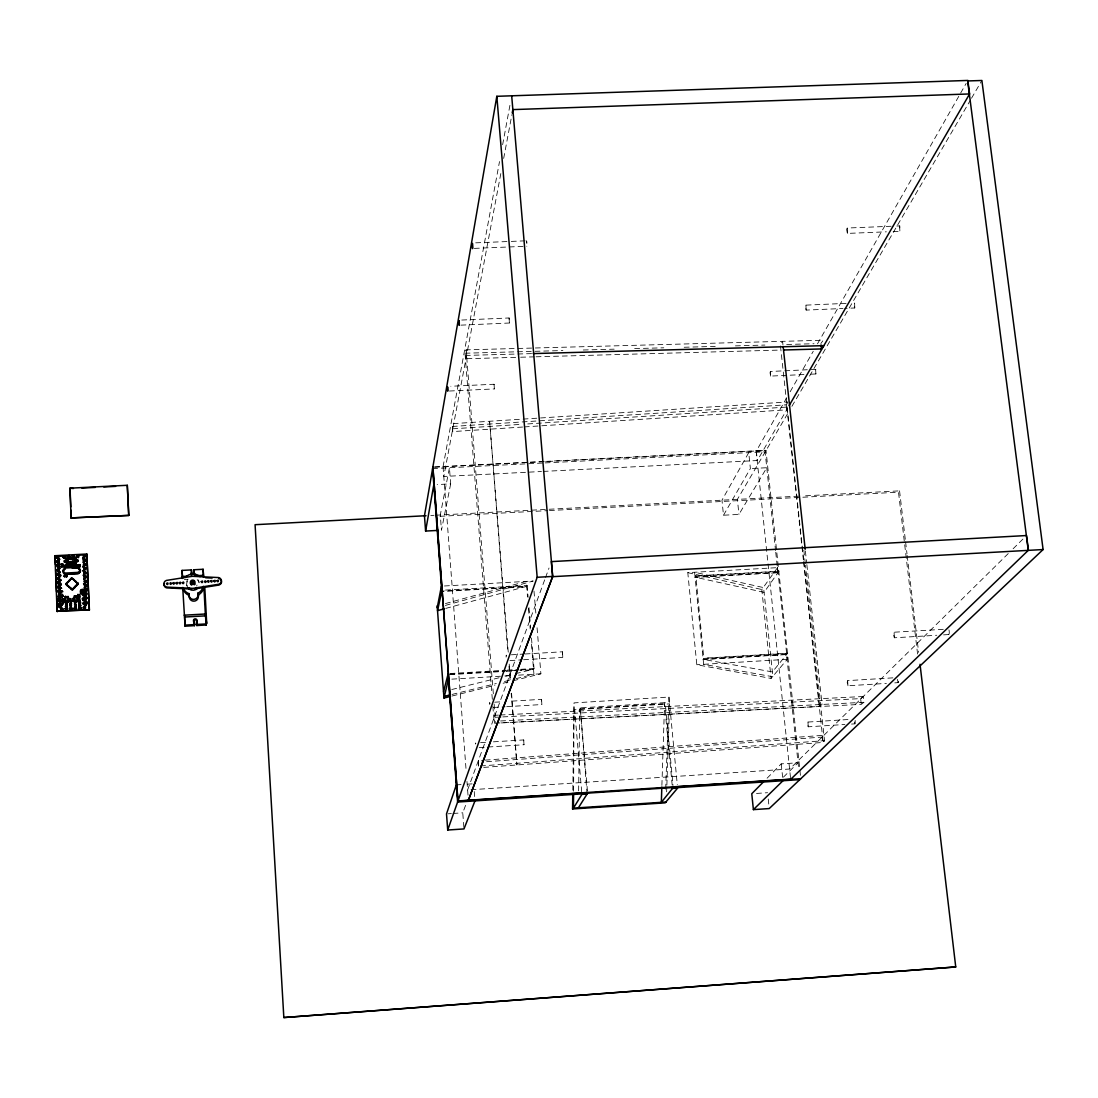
<?xml version="1.0" encoding="UTF-8"?>
<svg xmlns="http://www.w3.org/2000/svg" width="1098" height="1098" viewBox="0 0 1098 1098"><rect width="100%" height="100%" fill="white"/><g stroke="black" fill="none" stroke-linecap="round" stroke-linejoin="round"><path stroke-width="0.75" stroke-dasharray="5 3.75" d="M475.503 744.019L475.612 742.948L475.805 743.771M573.623 791.178L574.034 702.885L668.97 697.052L677.288 784.741M572.827 790.148L574.034 702.885M578.632 790.848L579.73 709.432M522.579 427.04L452.719 431.583L452.376 423.677L787.76 401.964L786.58 404.805L803.393 559.966M452.719 431.583L452.376 423.677M661.888 785.399L664.551 704.202M666.637 791.85L666.802 786.772M666.87 785.084L669.615 703.887L574.625 709.747L581.913 794.376M665.663 789.188L668.97 697.052M478.371 760.64L478.646 767.776L478.371 760.64L483.491 760.255M855.232 723.266L855.177 720.425M494.059 384.369L494.375 388.925L494.114 384.245L450.825 386.263M443.057 466.746L499.508 161.557M502.637 144.703L510.433 102.553M500.812 173.58L443.798 476.463L541.465 471.509M503.666 158.428L511.901 114.659M450.674 483.889L441.451 530.224L440.298 514.962L449.439 467.721L450.674 483.889L437.182 484.575M492.329 699.344L465.017 353.213L466.142 349.85L823.253 340.243L820.865 343.55M445.5 590.065L527.136 585.495L526.697 586.785L441.821 591.534M467.611 789.942L544.91 579.222M545.5 577.617L549.014 568.023M846.105 303.377L805.905 305.134L805.507 306.589L806.152 310.103L843.003 308.483M526.999 243.166L526.642 240.791L526.395 243.138M463.864 827.329L462.766 812.822L466.211 803.654M509.101 317.967L509.376 323.018L509.101 317.967L460.638 320.094M531.487 638.034L534.026 668.531L533.559 669.67L519.889 670.494M587.059 794.046L580.238 707.881L665.21 702.651L673.033 785.358M847.972 719.533L807.977 722.045L807.565 723.678L808.21 726.807L844.884 724.488M790.505 777.659L756.193 451.237L786.758 397.696M790.162 391.753L813.247 351.278M817.488 343.839L966.158 83.421M723.5 515.223L750.387 468.572L748.726 452.651L721.976 500.18L723.5 515.223L738.94 514.399L766.775 467.734L750.387 468.572M543.167 471.413L757.332 460.542L787.472 408.497M787.609 413.713L737.389 499.37L738.94 514.399M791.919 406.315L970.646 99.726M971.51 98.244L981.873 80.483M778.057 572.525L695.089 577.164L764.084 592.344L778.976 571.207L695.844 575.86L694.952 577.383L777.906 572.731L777.357 567.625M806.852 564.605L822.045 704.367L819.575 706.453L494.21 723.211L495.5 721.153M672.182 785.07L664.496 703.722L665.21 702.651M777.535 567.652L761.806 589.53L771.084 678.44L696.805 664.729L687.801 572.634L777.535 567.652L787.252 659.322L771.084 678.44M483.751 767.392L823.171 742.426L824.529 740.67L805.493 565.346M917.585 654.037L898.507 492.206L899.564 490.861L802.116 495.98M891.164 226.257L847.203 228.027L846.736 229.674L847.313 233.407L886.361 231.829M847.478 233.407L847.203 228.027M806.152 310.103L805.905 305.134M899.619 225.913L899.88 231.28L899.797 225.913L892.852 226.188M807.263 369.751L770.371 371.467L770.041 372.785L770.618 376.092L804.148 374.528M770.618 376.092L770.371 371.467M854.738 307.975L854.642 303.021L854.738 307.975L844.678 308.414M767.09 778.207L781.227 763.865L798.04 762.781L783.423 777.137M815.636 369.353L815.883 373.965L815.773 369.381L808.938 369.669M1008.239 553.557L789.723 769.012L471.028 789.723M1013.125 548.753L1024.077 537.938M562.492 651.787L562.794 657.428L562.492 651.787L524.981 653.996M502.802 716.912L860.654 698.603L863.261 696.503L863.906 702.295L861.299 704.367L499.851 722.992M541.575 699.33L541.863 704.532L541.575 699.33L509.788 701.265M523.719 739.928L523.979 744.746L523.719 739.928L492.206 741.905M943.278 629.319L894.074 632.215L893.511 634.219L894.348 637.787L936.772 635.262M894.348 637.787L894.074 632.215M892.852 677.864L847.67 680.623L847.203 682.421L847.944 685.756L886.415 683.395M847.944 685.756L847.67 680.623M894.774 682.874L898.288 682.613L898.576 679.566M808.21 726.807L807.977 722.045M851.54 724.076L855.013 723.815M445.363 605.423L533.161 581.02L441.423 586.14M445.417 603.571L526.244 581.405L527.534 596.941M445.774 608.402L526.656 586.346L441.794 591.095M452.184 695.981L494.896 685.303M503.117 683.244L511.325 681.199M512.972 680.787L540.902 673.801L536.812 624.872M451.731 689.53L499.178 677.74M505.711 676.121L513.891 674.09M515.525 673.678L533.518 669.217L519.848 670.027M452.101 694.43L496.296 683.519M504.476 681.501L514.303 679.072M515.936 678.674L533.944 674.227L531.144 640.463M485.206 760.132L823.939 735.276L822.594 737.046L481.638 762.081M480.485 765.979L824.529 740.67L822.69 742.454L822.114 737.074M452.321 426.463L786.58 404.805M452.774 428.81L520.905 424.377M527.726 423.938L788.35 406.974M524.281 426.916L787.17 409.801M456.329 784.892L461.064 784.59M467.35 784.178L472.071 783.876M448.135 813.796L451.388 813.577M453.021 813.467L462.766 812.822M756.522 793.442L767.584 792.701M480.595 742.632L490.545 742.015M479.208 747.573L523.979 744.746M493.345 707.496L505.066 706.783M506.727 706.687L541.863 704.532M579.689 708.951L664.496 703.722M450.043 673.541L505.464 670.233M507.152 670.137L518.901 669.437M520.589 669.327L534.026 668.531M787.513 653.406L703.818 658.402L695.844 575.86M449.741 674.213L518.132 670.137M786.731 654.367L703.173 659.363L772.402 671.935L787.678 653.214L703.955 658.21L703.036 659.541L786.58 654.559L798.575 767.831M449.782 674.68L504.49 671.4M506.205 671.303L518.174 670.59M451.841 679.14L503.145 676.066M504.86 675.97L511.695 675.558M518.544 675.146L540.902 673.801M787.252 659.322L696.805 664.729M494.731 702.185L503.104 701.677M511.352 654.792L523.279 654.092M509.952 660.557L521.893 659.857M523.595 659.747L562.794 657.428M943.553 634.864L948.645 634.562M184.299 579.483L187.538 579.305M695.72 576.079L778.825 571.427M430.8 515.47L433.971 515.305M435.549 515.223L800.415 496.063M439.941 516.307L547.737 510.639M549.453 510.543L898.507 492.206M501.086 716.994L493.716 717.378L494.992 715.292L498.423 715.114M500.592 720.961L863.906 702.295M434.561 466.979L528.522 462.244M530.224 462.162L543.894 461.476M545.61 461.393L765.979 450.304L800.799 778.688M434.602 467.144L528.66 462.436M530.361 462.354L766.171 450.482M756.193 451.237L766.02 450.743M432.598 468.572L543.428 462.985M545.13 462.903L765.086 451.827L775.559 550.592M500.139 715.018L863.261 696.503M449.425 391.025L494.375 388.925M810.846 374.212L815.883 373.965M460.913 325.145L509.376 323.018M475.722 242.836L509.609 241.464M511.311 241.395L526.56 240.778M474.322 248.381L526.862 246.24M893.127 231.554L899.88 231.28M465.017 353.213L562.903 350.55M583.258 350.001L614.153 349.164M634.658 348.601L663.796 347.805M684.191 347.256L715.21 346.419M735.44 345.87L764.908 345.06M786.69 344.47L814.03 343.729M531.542 353.625L466.581 355.409L465.442 358.744L518.942 357.262M520.658 357.221L534.328 356.85M536.044 356.795L780.445 350.07M687.801 572.634L761.806 589.53M898.123 682.682L897.354 679.346M854.875 723.856L854.258 721.962M506.48 656L506.233 655.094L506.082 657.112M489.996 703.914L489.722 702.5L489.598 704.298M899.564 490.861L905.383 540.175M905.589 541.863L906.989 553.776M907.181 555.478L918.628 652.39M860.654 698.603L861.299 704.367M782.943 344.745L782.572 341.327L780.335 344.648L803.736 560.378M805.369 550.976L806.673 562.903M803.832 550.029L805.314 563.645M803.914 562.066L819.575 706.453M803.585 561.682L823.171 742.426M786.154 404.764L786.703 409.829M775.737 552.294L777.178 565.923M756.33 450.99L757.332 460.542M781.227 763.865L782.641 777.343M768.243 799.042L769.053 806.975M580.238 707.881L587.444 790.958M533.999 591.136L535.838 613.068M527.136 585.495L528.124 597.367M528.962 607.523L530.65 627.864M528.481 608.333L530.197 629.072M508.25 652.143L489.626 421.33L507.866 652.473M509.211 664.112L510.597 681.199M511.558 693.167L516.938 764.949L511.16 693.373M508.964 666.115L510.337 683.148M493.331 693.799L466.142 349.85L465.964 358.73M494.141 704.051L495.473 721.221L494.718 723.266L494.237 717.351M492.865 706.165L494.21 723.211M474.254 791.562L474.967 800.895M443.043 466.719L466.183 771.167M466.966 781.433L468.009 795.117M197.009 585.028A4.131 3.967 -4.8 0 1 196.652 586.016M187.511 586.456A6.3 6.039 -4.8 0 1 186.797 585.042M186.646 581.913A6.3 6.039 -4.8 0 1 188.129 579.126M198.093 579.826A6.3 6.039 -4.8 0 1 199.095 582.791M186.976 586.126A6.3 6.025 -4.8 0 1 188.307 580.211M197.187 579.73A6.3 6.025 -4.8 0 1 198.958 582.338M948.933 629.868A2.786 0.741 86.5 0 1 949.194 633.436A2.786 0.741 86.5 0 1 948.315 634.273A2.786 0.741 86.5 0 1 947.752 631.007M772.91 676.752L703.653 664.331L694.609 572.264L763.59 587.608L772.91 676.752"/><path stroke-width="1.5" d="M72.537 557.221C75.501 556.988 70.505 555.574 74.046 556.508M573.581 794.568L573.417 808.128L572.566 808.965L572.785 793.566M661.833 787.101L661.339 802.322L673.239 787.527L587.636 793.14L578.413 807.799M59.388 574.817C55.463 576.093 61.584 573.362 57.37 575.16M59.58 568.627C58.77 567.501 58.469 564.564 57.618 567.062M60.445 595.761C58.386 591.067 56.835 599.563 60.431 595.747M57.137 578.605C59.923 573.966 60.157 583.23 57.137 578.591M60.033 596.749C57.947 593.62 60.115 596.104 58.633 596.681M57.974 583.491L59.251 582.667L60.829 584.795M59.717 583.573C60.829 582.118 62.174 585.179 60.596 585.042L59.525 585.385C55.792 584.987 58.867 591.671 59.91 586.305M86.166 584.424L84.381 584.987L84.656 586.497M86.138 568.462C83.503 572.881 83.064 564.372 86.138 568.476M85.15 603.296C89.926 605.41 85.232 598.19 85.164 603.31M86.838 585.81L86.166 584.411M81.032 592.673L80.607 591.795M80.593 592.014L81.595 591.204L82.144 592.33M59.827 591.451C56.698 590.573 60.692 591.493 58.455 592.398M57 573.966L57.37 575.174M59.539 579.346C60.074 576.56 55.874 578.262 58.469 579.319C60.555 576.834 55.559 580.664 59.443 579.291M84.587 603.159C86.152 606.961 82.158 603.859 84.45 604.174M85.164 555.821C82.377 556.412 85.754 553.845 83.558 558.264C81.787 558.813 82.899 557.372 84.038 557.235M69.531 608.621L70.546 607.4L72.152 608.319M80.689 608.141C79.605 610.763 77.848 606.316 80.456 607.537C80.483 607.523 77.738 609.925 80.634 609.376M789.174 405.56L969.589 93.948L967.846 80.442L496.818 96.308L424.459 515.799L425.599 531.061L438.28 530.389M425.599 531.061L433.806 484.753M63.094 557.482L64.878 557.976L65.427 556.274M83.105 600.112L84.024 598.794L83.16 597.792C80.374 600.359 83.654 597.628 82.885 599.92L83.352 600.332C84.862 599.22 83.928 602.706 84.505 600.071C86.564 600.592 83.572 598.108 84.299 599.906L83.132 600.139M512.217 112.97L512.848 109.608L969.589 93.948M86.687 581.336L86.248 582.489M437.237 607.674L441.423 586.14M442.069 589.804L437.526 610.653L444.127 608.855M442.11 590.257L441.821 591.534L432.598 468.572M60.719 604.518C60.939 600.812 55.874 604.573 59.539 605.574M86.042 573.732L85.301 572.634L84.354 573.623M65.056 608.8L66.155 607.647L67.678 608.649M57.59 583.56L59.855 583.175L58.414 581.501M57.384 582.324L57.604 583.573M85.328 608.814C87.071 605.547 80.895 606.755 83.681 609.019C87.03 609.719 83.832 605.972 83.695 608.882M443.551 691.562L448.327 673.184L432.859 467.062M448.066 674.776L448.368 673.637L457.935 801.142L587.595 792.646L587.018 793.552L457.619 802.034L448.039 674.323M450.537 696.393L443.976 698.04L448.409 679.346M81.128 608.265L79.303 609.308L79.001 607.139M83.983 564.866C86.55 562.464 85.287 568.105 83.379 564.688C84.148 560.117 87.826 566.842 83.983 565.086M456.329 784.892L446.515 813.906L447.709 830.019L463.987 828.935L474.967 800.895M447.709 830.019L537.169 577.287L496.818 96.308M511.682 95.8L552.678 576.423L468.393 800.25L552.651 576.67L551.361 561.613L1026.52 535.536L1028.414 550.235L790.684 779.347M60.486 600.386C58.029 594.951 56.561 603.763 62.339 600.565C59.361 597.888 65.276 602.143 60.925 600.592L61.817 601.677L60.651 600.345M67.39 609.898L66.566 608.69L65.853 609.994M71.946 609.445L70.89 610.104L69.572 608.937M86.838 585.797L86.303 586.854M58.798 559.294C58.016 557.111 61.008 560.968 58.276 559.047C59.978 557.413 57.206 554.216 56.286 557.4C58.276 561.092 59.553 554.668 56.739 557.07C58.537 559.733 58.016 555.245 57.096 558.388M57 573.98C60.253 571.166 61.049 578.811 60.019 575.572M87.332 603.475C85.822 605.89 84.326 600.661 86.893 602.006C87.456 604.943 84.189 601.731 87.25 602.829M69.778 557.606C67.939 559.788 67.651 555.053 69.737 556.974M60.719 604.504L59.361 605.355M56.849 565.031L57.494 566.925M56.698 565.333C58.331 562.451 60.815 567.515 57.494 566.911M67.609 609.294L65.907 610.076L65.056 608.786M84.834 593.345L84.889 594.896M57.384 582.338L58.414 581.515M85.987 576.025C80.744 575.668 87.758 580.787 85.973 576.011M63.725 569.684L63.355 570.342A3.116 2.965 -10.2 0 0 63.451 572.991L65.825 574.487M76.352 609.363L74.678 609.115L76.284 608.525M783.862 349.988L821.469 348.944L823.857 345.65L533.257 353.583M85.973 573.636L85.287 571.55M82.13 592.302L81.019 592.646M84.656 586.483C88.636 587.567 84.368 583.573 85.246 586.895M85.26 556.659C85.438 551.649 81.06 558.113 84.985 556.864M572.566 808.965L665.182 802.844L677.603 788.117L672.498 788.446M58.619 562.698C61.831 564.413 57.48 563.933 58.757 562.588M63.341 599.769C61.076 597.079 65.619 601.224 63.437 600.181L63.3 599.439L64.658 599.357L64.878 602.212L63.519 602.28L63.3 599.439M86.248 582.228C85.232 578.77 84.45 587.279 83.572 583.601C84.944 585.275 84.436 580.952 85.63 582.516M84.477 603.063L82.625 603.831L83.421 602.143L85.713 604.133L84.67 604.339M76.201 582.091L75.817 581.762M70.245 587.787L70.629 588.116M77.34 582.558L76.599 582.434M71.054 589.173L71.013 588.459M71.397 589.379L72.18 589.461M77.766 582.86L77.45 584.177M73.182 589.406L72.825 589.791M73.47 588.185L73.895 588.652M73.827 587.814L74.609 587.897L73.868 587.938M74.54 587.059L74.966 587.526M75.254 586.305L76.05 586.401L75.295 586.442M75.982 585.55L76.764 585.646L76.023 585.687M77.052 584.424L77.478 584.891M66.237 584.314L72.317 589.571L77.931 583.683L74.266 580.417L75.048 580.513M77.834 584.52L77.409 584.054M66.36 584.424L66.278 583.354L66.347 584.191M66.676 583.107L67.431 583.065L66.388 585.138M68.145 582.311L67.349 582.215L68.817 581.432M68.831 580.842L69.586 580.815L68.858 581.556M69.558 580.101L69.901 580.293M70.272 579.346L70.972 579.168L69.503 579.964M65.962 583.861L71.699 577.987L77.807 583.807M67.39 582.928L66.635 582.969M69.531 580.677L68.79 580.718M71.686 578.426L70.945 578.454L71.699 577.987M72.729 578.495L70.588 578.838M66.731 585.344L67.17 585.81M73.072 578.701L74.28 579.84L73.484 579.744M67.911 585.769L68.296 586.112M68.721 587.156L68.694 586.442M69.064 587.361L69.449 587.691M75.405 580.718L75.831 581.185M84.834 593.359C90.695 592.975 82.693 597.216 86.275 593.291C84.834 595.624 88.265 593.853 84.889 594.883M763.563 781.79L751.773 793.744L753.393 809.624L769.218 808.567L1043.1 549.549L981.873 80.483L967.654 80.95M753.393 809.624L782.984 780.719M58.661 567.021C60.047 566.993 60.61 568.503 59.292 568.929L58.002 567.721L59.443 568.778M59.58 574.734L61.035 575.325L60.033 575.874M204.777 587.183L206.712 623.637L205.751 616.911L206.191 624.995L196.803 625.531L196.597 621.715A1.798 1.729 -6.2 0 0 196.46 619.286A1.798 1.729 -6.2 0 0 193.934 619.423A1.798 1.729 -6.2 0 0 194.058 621.866L194.47 625.654L185.082 626.189L182.762 588.295M196.803 625.531L196.762 622.786A1.784 1.716 -6.2 0 0 197.022 622.415M186.687 576.244L182.158 576.491L182.488 578.44L182.076 570.411L191.45 569.903L191.491 572.634A1.784 1.716 -4.5 0 0 191.313 574.707M191.45 569.903L191.656 573.774A1.784 1.702 -4.5 0 0 191.203 575.009M85.136 607.194L83.915 607.345M85.973 573.623L84.107 573.719L84.299 571.729M59.621 590.175C56.822 589.022 57.535 594.087 59.91 592.138M59.635 592.357C61.57 590.395 57.494 587.375 60.321 589.077L59.608 590.161M60.006 601.073L60.266 602.569L60.884 601.347C60.047 606.069 59.621 596.324 59.086 601.21M79.001 607.153L80.621 607.125L81.128 608.278M59.992 605.547C62.147 604.339 58.125 601.841 58.743 604.573C62.119 605.19 57.851 602.829 59.361 605.369M182.872 587.416A10.609 10.17 -4.8 0 0 188.129 593.318L188.952 593.593L189.336 597.106A4.488 4.31 -5.3 0 0 194.044 601.155A4.488 4.31 -5.3 0 0 198.299 596.598L197.942 593.098L198.738 592.728A10.609 10.17 -4.8 0 0 203.336 586.291M198.299 596.598L198.999 594.512A10.582 10.143 -4.9 0 0 203.597 588.089M84.299 571.742L85.301 571.564M920.028 664.29L955.74 966.954L283.833 1017.558L255.079 524.693L426.024 515.717M86.111 591.287C88.65 589.544 83.379 589.255 85.658 591.273M85.562 599.453C88.718 597.587 83.791 600.579 87.305 597.806M443.921 696.448L450.468 694.828M57.659 560.241L56.533 561.943M78.562 556.357C74.65 553.749 79.303 561.215 78.713 555.423M85.671 588.555C82.117 589.53 87.291 592.961 86.989 589.393M75.391 609.637L76.627 608.621L75.94 607.235M61.941 610.392C65.976 608.772 59.031 606.343 60.994 610.09M84.615 607.084C81.019 608.69 87.469 608.649 84.066 607.167M73.127 557.66C77.642 555.039 68.831 554.861 73.141 557.674M955.74 966.954L283.833 1017.558M790.793 779.141L457.962 800.936L432.914 467.24M800.799 778.688L673.184 787.046L672.456 787.966L799.824 779.621M587.059 794.046L581.913 794.376L573.417 808.128L666.294 801.993M184.148 615.196L205.34 614.002L206.191 624.995M184.478 617.035L205.601 615.854M193.879 624.378L197.091 624.186M184.889 625.133L194.305 624.597L194.47 625.654M196.638 624.474L206.026 623.939M195.732 575.75L203.281 575.338L203.542 577.287L203.116 569.272L193.756 569.78L194.181 573.636A1.784 1.702 -4.5 0 1 194.758 574.803M80.47 590.738L82.254 590.724L82.364 593.236L80.579 593.263L80.497 590.82M80.511 591.246L83.53 589.901L83.434 591.671C86.275 588.748 81.801 594.498 83.434 590.326L82.254 591.067M80.593 592.92L82.35 592.824M77.766 594.526L79.619 595.075L77.766 594.526L77.876 597.051L79.632 596.955M79.591 594.649L77.834 594.745L77.944 597.271L79.701 597.175L79.523 594.43M77.78 594.951L79.55 594.855M65.331 596.461L68.2 596.969L68.405 602.006L65.756 602.157L65.331 596.461L65.756 602.157M74.417 595.953L77.272 596.461L77.491 601.512L74.842 601.649L74.417 595.953L74.842 601.649M68.2 596.969L65.358 597.298L68.241 597.806L68.007 597.161M77.272 596.461L74.664 597.449M77.931 596.845L79.687 596.749M69.284 598.451L69.311 599.302M73.072 598.245L73.854 599.179L69.037 599L69.256 601.114L73.923 600.867L73.607 598.218M78.15 598.616L79.509 598.534L79.729 601.388C76.613 602.39 78.891 595.349 78.37 601.457M64.782 599.686L63.423 599.755L63.519 602.28M69.037 599L69.888 599.398L69.819 598.424M78.26 598.932L79.523 598.959M69.105 600.688L73.923 600.867M71.809 600.853L71.356 601.841L71.85 600.977M65.537 601.512L68.378 601.169L65.729 601.32M74.623 601.004L77.491 601.512M64.658 599.357L64.768 601.882L63.396 601.539L64.878 602.212M79.701 600.963L78.246 600.716L79.729 601.388M63.41 601.965L64.768 601.882M78.26 601.141L79.619 601.059L79.509 598.534M66.621 602.486L67.527 602.061M76.599 601.553L75.721 601.608M537.169 577.287L552.678 576.423M552.651 576.67L1043.1 549.549M57.11 611.092L89.418 609.939L57.11 611.092L54.9 555.725L86.838 554.01L89.418 609.939M56.822 556.315L68.57 555.684M80.332 555.066L87.058 554.71M75.995 561.696L76.091 563.782L66.429 564.303L66.004 557.88L75.666 557.359L75.927 560.021L77.684 559.925L77.752 561.6C73.291 561.545 79.77 562.231 77.684 559.925M67.802 558.36L75.844 557.935M67.252 562.67L67.047 558.69L74.65 558.415L74.815 562.258L67.252 562.67L74.815 562.258M68.584 559.047C80.415 559.98 65.207 556.302 68.762 561.778L73.154 561.545L72.976 558.813M64.535 562.162C68.954 561.613 62.874 563.59 64.466 560.502L66.223 560.405M76.091 563.782L66.429 564.303M61.364 566.719L61.241 564.125L63.025 564.111L63.135 566.623L61.364 566.719L63.135 566.623M64.48 567.391L64.343 565.484L66.978 565.346L67.115 567.241L64.411 567.158L67.115 567.241M68.694 565.141C75.295 565.745 66.566 563.754 68.872 567.144L71.507 567.007L71.329 564.99M75.721 564.756L75.899 566.774L73.264 566.911L73.086 564.907L75.721 564.756L75.35 566.458M77.519 564.784C84.024 565.319 75.542 563.301 77.656 566.678L80.291 566.527L80.154 564.633M67.047 565.566L64.343 565.484M73.086 564.907L73.703 566.884L73.635 565.209M63.108 566.197L61.351 566.294M73.154 566.568L75.899 566.774M72.248 568.229L77.272 567.995M64.384 576.697L64.247 575.174L66.882 575.023L67.019 576.56L64.302 576.464L67.019 576.56M66.964 575.27L64.247 575.174M71.123 517.913L128.795 515.415L71.123 517.913L69.901 488.185L127.299 485.289L128.795 515.415M69.901 488.185L73.415 488.514M81.856 488.075L95.348 487.402M103.788 486.977L115.592 486.373M57.645 560.227L58.853 560.749M58.702 558.278L59.868 559.294L58.798 559.596M205.601 577.768L212.147 578.083M57.837 571.207C62.572 567.748 53.129 569.862 58.88 571.317C59.306 571.427 60.761 572.072 59.512 572.291C60.678 572.566 57.782 568.75 57.81 571.331M85.658 588.542L86.989 589.406M75.405 609.651L74.074 608.786M77.258 567.954L80.003 569.327A3.088 2.923 -9.7 0 1 80.113 572.209L78.315 573.719L65.098 574.295M61.159 606.755L59.786 605.89L58.729 606.741C61.255 609.321 58.716 606.316 60.953 606.974L61.598 605.52C63.766 605.849 57.906 603.708 61.172 606.741M57.206 562.629L58.784 562.272L58.853 560.735M75.94 607.249L74.362 607.551L74.074 608.8M189.336 597.106L188.431 595.102A10.582 10.143 -4.9 0 1 183.174 589.214M78.082 568.064L78.836 568.311M61.927 610.598L60.994 610.076M60.774 584.85L58.757 584.411L59.91 586.318M59.841 584.781L58.99 584.438L59.429 585.22M84.958 582.503C82.199 581.281 86.495 578.426 86.687 581.35M85.617 599.535L85.026 597.6L87.305 597.82M56.918 562.464L57.796 561.366L58.784 561.764M66.374 605.135C64.247 604.202 66.937 607.702 66.978 603.79L65.358 603.653L67.156 602.98L67.239 604.765C65.578 605.204 68.611 606.535 66.402 605.396M193.907 572.429L194.003 572.497A1.784 1.716 -4.5 0 1 194.14 574.913M194.332 622.991L194.236 622.923A1.784 1.716 -6.2 0 1 194.456 620.205A1.784 1.716 -6.2 0 1 197.132 621.097M64.041 558.306L63.876 557.002L65.345 557.359M83.901 579.181L84.464 578.605C83.379 581.418 84.615 576.491 83.764 579.332M71.85 578.426L72.756 579.209M65.921 583.724L72.317 589.571M78.713 555.437L76.627 555.396L76.791 557.153M65.427 556.288L63.643 555.794L63.094 557.496M59.855 587.361L58.469 586.236L58.208 587.993M85.081 602.61L85.219 603.694M86.22 577.411L85.095 576.93L84.573 578.001M71.919 609.006C68.872 607.235 71.48 612.162 72.139 608.306M68.405 602.006L67.98 596.31M54.9 555.725L55.476 564.797M64.768 575.393L64.741 576.436M74.801 600.812L77.45 600.661M64.851 567.131L64.851 565.69M71.823 589.846L78.164 583.189M75.446 595.926L76.38 596.008M66.607 565.594L66.607 567.035M64.466 560.502L64.59 562.3M68.872 567.144L71.507 567.007M77.944 597.271L79.701 597.175M69.243 565.456L69.201 566.788M70.999 565.36L70.958 566.692M68.762 561.778L73.154 561.545M82.364 593.236L82.254 590.724M77.656 566.678L80.291 566.527M78.027 564.976L78.027 566.431M182.076 570.411L182.597 577.973M188.952 593.593L189.254 595.377M196.487 621.797L196.666 622.868M191.587 572.552L191.766 573.691M197.942 593.098L198.203 594.883M193.756 569.78L194.072 573.568M203.116 569.272L203.61 576.821M967.873 82.652L1028.277 550.373M821.016 344.896L821.469 348.944M783.135 346.446L805.191 549.274M437.169 605.835L443.976 698.04M203.899 587.128L205.34 614.002M194.168 621.935L194.305 624.597M184.67 618.105L185.082 626.189M127.299 485.289L128.686 514.935M86.838 554.01L89.213 609.308M75.666 557.359L75.913 563.205M77.052 595.816L77.272 600.867M70.039 488.679L70.794 506.837M70.931 510.131L71.274 518.393M73.195 565.237L73.264 566.911M69.188 599.439L69.256 601.114M66.978 565.346L67.047 567.021M66.882 575.023L66.937 576.313M55.669 569.821L56.533 591.616M56.739 596.639L57.343 611.737M64.192 569.821A2.649 2.512 -10.2 0 0 66.237 574.007L77.505 573.444A2.635 2.512 -9.7 0 0 78.617 568.64M64.727 569.395A2.649 2.512 -10.2 0 1 65.358 569.107M191.519 584.685A1.523 1.469 -4.8 0 1 192.891 582.764A1.523 1.469 -4.8 0 1 194.47 584.52M185.109 577.466A10.609 10.17 -4.8 0 1 200.083 576.642M198.038 594.828A4.502 4.31 -5.2 0 1 193.77 599.398A4.502 4.31 -5.2 0 1 189.048 595.336M196.226 588.199A6.3 6.039 -4.8 0 1 194.744 588.885L219.065 585.042A3.596 3.445 -3.4 0 0 218.708 578.385M188.568 587.65A6.3 6.039 -4.8 0 0 191.477 589.063L166.827 587.91A3.61 3.459 -6.2 0 1 164.069 583.82M197.64 588.24A6.3 6.025 -4.8 0 1 187.689 587.54M194.881 584.15A2.347 2.237 -4.8 0 1 194.538 584.63M191.23 584.822A2.347 2.237 -4.8 0 1 190.462 583.271M191.532 581.267A2.347 2.237 -4.8 0 1 193.866 581.144M447.421 387.223C447.874 397.572 447.957 384.424 447.421 387.223M58.976 569.848C57.467 572.936 56.698 567.309 58.976 569.848M83.75 595.143C82.295 597.779 86.166 594.636 83.75 595.143M458.868 321.083C459.335 332.186 459.513 317.857 458.868 321.083M472.209 244.017C472.689 256.04 472.991 240.229 472.209 244.017M80.483 605.698C79.523 607.812 78.013 603.969 80.483 605.698M82.913 594.938C83.462 595.583 80.442 594.238 82.844 593.428L83.709 594.32L82.913 594.938M80.593 602.253C80.662 602.843 77.917 601.155 79.701 603.035L78.932 601.704L80.593 602.253M80.703 605.684L79.468 606.549L78.864 605.19L80.703 605.684M83.777 564.18C85.232 567.227 86.083 561.6 83.777 564.18M76.229 606.055C75.776 606.563 72.743 605.533 76.229 606.055M76.16 604.298C75.625 604.861 72.729 603.776 76.16 604.298M84.189 561.737C82.968 563.699 82.062 561.407 84.189 561.737M85.671 591.987L84.779 593.016L83.64 592.357L84.875 591.067L85.671 591.987M57.412 574.103C58.825 577.191 59.772 571.564 57.412 574.103M84.107 575.036C81.774 575.723 84.175 575.434 84.011 573.98L84.107 575.036M74.458 608.251C75.858 611.353 76.846 605.698 74.458 608.251M57.069 565.594C58.455 568.682 59.457 563.068 57.069 565.594M84.505 581.144C85.877 584.246 86.879 578.632 84.505 581.144M85.287 587.375C82.666 590.093 84.683 586.058 85.287 587.375M61.515 588.24C62.119 589.05 58.716 586.346 61.515 588.24M84.313 576.889C85.685 579.991 86.701 574.378 84.313 576.889M60.129 592.344C63.286 594.512 60.431 591.053 60.129 592.344M61.378 591.026C64.453 593.318 61.749 589.695 61.378 591.026M85.438 591.987C84.258 594.334 83.846 590.353 85.438 591.987M62.147 596.667L61.392 597.436L62.284 596.406L60.527 596.324L62.147 596.667M84.862 605.506C86.248 607.565 86.975 602.569 84.903 605.369M81.142 589.736L82.652 590.299C79.454 590.477 85.328 588.322 81.142 589.736M65.468 606.672L67.321 606.7L65.468 606.672M70.505 603.488L69.75 604.888C71.617 605.163 68.392 606.974 70.752 605.492C71.782 607.235 71.548 603.406 70.725 605.231L69.75 604.614L71.37 604.243L71.507 602.939L69.682 603.035L70.505 603.488M57.755 582.585C59.059 585.728 60.212 580.115 57.755 582.585M83.97 568.38C85.246 571.509 86.413 565.923 83.97 568.38M84.175 569.066C80.428 575.242 88.375 566.252 84.175 569.066M206.177 581.583C204.379 584.616 204.063 578.77 206.177 581.583M207.549 581.281C208.84 584.534 210.075 578.797 207.549 581.281M210.692 581.116C211.983 584.356 213.218 578.632 210.692 581.116M213.836 580.938C215.126 584.191 216.361 578.454 213.836 580.938M216.979 580.773C218.282 584.012 219.504 578.289 216.979 580.773M201.25 581.638C202.54 584.877 203.775 579.14 201.25 581.638M60.582 597.367C61.351 597.683 60.198 599.288 59.072 597.779L60.582 597.367M71.329 603.735L70.711 603.214L71.329 603.735M171.494 583.491C169.682 586.524 169.38 580.677 171.494 583.491M172.866 583.189C174.157 586.442 175.419 580.705 172.866 583.189M176.023 583.011C177.313 586.263 178.576 580.526 176.023 583.011M179.18 582.846C180.47 586.099 181.719 580.348 179.18 582.846M182.337 582.667C183.627 585.92 184.876 580.183 182.337 582.667M83.077 557.51L83.846 557.413L83.077 557.51M166.553 583.532C167.843 586.785 169.106 581.048 166.553 583.532M85.232 598.163C86.468 601.32 87.73 595.734 85.232 598.163M65.509 608.704C66.745 611.874 68.021 606.274 65.509 608.704M69.998 608.457C71.233 611.627 72.495 606.014 69.998 608.457M83.174 559.788C83.16 563.507 87.593 559.692 84.052 560.158C85.054 564.001 86.618 556.082 83.187 559.802M61.021 608.951C62.27 612.121 63.533 606.521 61.021 608.951M61.268 609.61C62.723 612.78 63.629 607.153 61.268 609.61M58.016 559.431L59.21 560.172L58.016 559.431M58.18 563.727L59.374 564.468L58.18 563.727M58.4 572.223L59.594 572.964L58.4 572.223M59.896 579.456L61.09 580.211L59.896 579.456M86.262 604.929L85.15 605.822L86.262 604.929M83.613 559.843C84.724 563.027 86.193 557.523 83.613 559.843M83.475 594.334L82.487 594.155L83.475 594.334M83.777 598.712L82.789 598.52L83.777 598.712M67.143 606.714L65.66 606.878L67.143 606.714M63.41 556.672C64.494 559.87 66.017 554.38 63.41 556.672M83.146 570.713L83.901 570.631L83.146 570.713M56.918 561.256C57.961 564.482 59.553 558.992 56.918 561.256M58.455 599.604C59.498 602.829 61.104 597.312 58.455 599.604M84.889 589.544C85.781 592.81 87.634 587.389 84.889 589.544M69.599 556.7C67.472 559.417 67.898 553.763 69.599 556.7M84.175 572.497C84.971 575.791 86.962 570.411 84.175 572.497M86.426 585.618C84.217 588.295 84.82 582.626 86.426 585.618M67.486 556.206C68.57 561.16 71.741 553.145 67.5 556.219M63.78 599.412L63.066 600.359L61.735 599.206L62.833 598.424L63.78 599.412M58.221 587.361L59.663 587.114L58.221 587.361M60.363 597.463L59.388 597.737L60.363 597.463M60.006 606.439L59.031 606.7L60.006 606.439M86.399 596.489L84.546 597.257L85.328 595.569L86.399 596.489M85.507 600.414C84.299 602.349 86.907 600.949 85.507 600.414M63.286 595.926L61.378 595.363L62.366 594.334L63.286 595.926M61.186 604.161C62.257 605.245 63.698 603.818 62.449 602.843C64.151 604.202 61.584 604.6 61.186 604.161M61.406 605.451L60.541 605.108L61.406 605.451M58.606 575.764L59.292 577.589L60.445 576.381L58.606 575.764M59.525 576.313L58.661 575.97L59.525 576.313M58.825 580.032L59.498 581.871L60.665 580.664L58.825 580.032M59.731 580.581L58.867 580.252L59.731 580.581M60.129 589.008L59.265 588.665L60.129 589.008M83.448 565.456L83.956 566.184L82.597 567.035A2.635 2.498 -9.3 0 1 83.16 566.65A3.129 2.978 -9.3 0 1 83.791 566.403L83.448 565.456M58.743 593.634C60.335 595.555 61.529 593.236 58.743 593.634M80.223 603.571C75.982 605.465 83.366 604.38 79.221 604.559C83.462 602.665 76.078 603.749 80.223 603.571M76.023 601.759C72.77 602.226 75.007 604.188 76.023 601.759M192.356 576.299L166.333 580.43A3.61 3.459 -6.2 0 0 166.676 587.101L192.987 588.363L218.969 584.218A3.596 3.445 -3.3 0 0 218.612 577.562L192.356 576.299M71.192 606.412C68.803 606.961 71.933 607.798 71.192 606.412M63.011 564.441L61.255 564.537L63.011 564.441M76.97 567.405L65.702 568.009A2.649 2.512 -10.1 0 0 63.162 570.672A2.649 2.512 -10.1 0 0 65.907 573.046L77.176 572.429A2.649 2.512 -9.7 0 0 79.715 569.78A2.649 2.512 -9.7 0 0 76.97 567.405M66.525 575.297L66.58 576.587L66.525 575.297M79.783 564.88L79.852 566.554L79.783 564.88M192.054 584.095A1.537 1.469 -4.8 0 0 194.277 582.695A1.537 1.469 -4.8 0 0 191.917 581.556A1.537 1.469 -4.8 0 0 192.054 584.095M191.615 584.328A2.347 2.251 -4.8 0 0 195.019 582.201A2.347 2.251 -4.8 0 0 191.409 580.444A2.347 2.251 -4.8 0 0 191.615 584.328"/></g></svg>
